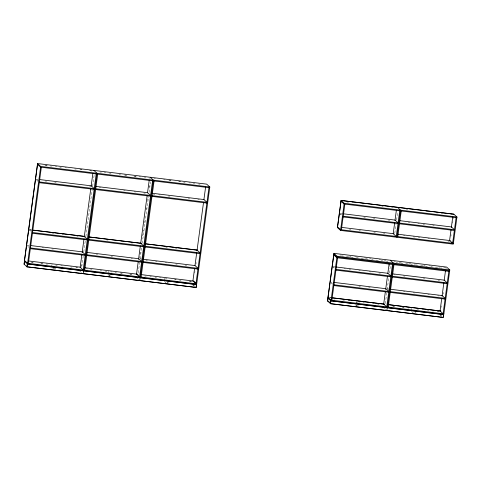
<?xml version="1.0" encoding="UTF-8"?>
<svg xmlns="http://www.w3.org/2000/svg" width="481" height="481" viewBox="0 0 481 481"><rect width="100%" height="100%" fill="white"/><g stroke="black" fill="none" stroke-linecap="round" stroke-linejoin="round"><path stroke-width="0.36" stroke-dasharray="2.4 1.8" d="M51.677 266.865L51.972 264.664L52.724 264.754M54.443 269.384L54.642 267.917M55.195 269.474L55.495 267.28M81.121 265.867L81.319 264.388M81.77 266.696L83.171 256.349M83.772 251.912L85.269 240.825M85.871 236.393L92.166 189.827M92.665 186.129L94.264 174.302M108.051 273.719L108.345 271.524L110.558 273.539M139.472 258.056L139.688 256.463M140.067 253.649L140.266 252.182M142.46 235.961L142.689 234.289M143.061 231.511L143.266 230.026M144.264 222.613L144.486 220.983M146.068 209.265L146.284 207.684M147.276 200.361L147.481 198.809M149.08 187.013L149.284 185.51M138.239 272.817L139.64 262.47M140.139 258.772L141.636 247.685M142.238 243.254L148.533 196.687M149.134 192.25L150.535 181.902M164.418 280.579L164.718 278.385L166.21 278.565M167.087 283.838L167.388 281.638M167.941 283.195L168.236 280.994M194.763 272.931L194.961 271.452M195.959 264.063L196.158 262.584M357.864 306.974L358.062 305.513M389.562 266.276L389.766 264.778M385.287 303.553L386.694 293.139M387.199 289.424L388.804 277.525M389.406 273.064L390.512 264.881M394.811 233.111L396.001 224.32M396.591 219.925L397.685 211.868M411.562 310.582L411.862 308.381M415.085 313.197L415.283 311.73M441.305 307.347L441.51 305.856M443.115 293.957L443.32 292.466M450.925 236.231L451.124 234.752M452.705 223.034L452.904 221.555M453.3 218.639L453.601 216.42M45.605 165.302L47.09 165.482M80.465 169.546L81.95 169.727M90.109 170.719L91.588 170.899M124.97 174.964L126.455 175.144M134.614 176.136L136.093 176.317M169.474 180.375L170.953 180.555M179.112 181.547L180.597 181.728M346.987 201.978L348.472 202.158M352.182 202.609L353.661 202.79M361.82 203.782L363.305 203.962M381.848 206.223L383.333 206.403M391.492 207.395L392.977 207.576M406.325 209.199L407.81 209.379M426.352 211.634L427.837 211.814M435.996 212.806L437.476 212.987M441.185 213.438L442.67 213.618M450.829 214.616L452.314 214.797M44.955 165.302L47.18 165.572M50.15 165.933L51.635 166.113M55.339 166.564L56.824 166.745M59.794 167.105L61.273 167.286M64.983 167.737L66.468 167.917M74.627 168.909L76.112 169.09M79.816 169.54L82.041 169.811M89.46 170.713L91.685 170.983M99.844 171.976L101.329 172.156M104.293 172.517L105.778 172.703M109.488 173.154L110.973 173.334M119.132 174.326L120.611 174.507M124.32 174.958L126.545 175.228M133.965 176.13L136.189 176.401M139.153 176.761L140.638 176.942M144.348 177.393L145.833 177.573M148.797 177.934L150.282 178.114M153.992 178.565L155.471 178.746M163.63 179.738L165.115 179.918M168.825 180.375L171.05 180.646M178.469 181.547L180.694 181.818M183.658 182.179L185.143 182.359M188.853 182.81L190.332 182.99M193.302 183.351L194.787 183.532M198.491 183.982L199.976 184.163M342.4 213.678L340.175 213.408L341.702 214.803M341.558 214.346L340.073 214.165L341.6 215.554M363.798 217.051L365.283 217.232M373.436 218.224L374.921 218.404M388.269 220.027L389.748 220.208M408.309 222.469L409.788 222.649M417.947 223.641L419.432 223.821M423.136 224.272L424.621 224.453M432.774 225.445L434.259 225.625M37.795 179.329L36.309 179.148L37.837 180.537M36.947 179.99L39.171 180.261M45.106 180.982L46.591 181.163M54.744 182.161L56.229 182.341M89.592 186.4L91.077 186.58M99.254 187.572L100.733 187.752M123.719 190.554L125.204 190.735M134.097 191.817L135.582 191.997M143.741 192.989L145.22 193.17M153.397 194.162L154.882 194.342M158.586 194.793L160.071 194.973M168.23 195.965L169.709 196.146M188.245 198.4L189.73 198.581M197.883 199.579L199.368 199.759M349.356 229.088L350.835 229.269M358.994 230.261L360.479 230.441M373.833 232.064L375.312 232.245M383.471 233.243L384.956 233.423M403.499 235.678L404.984 235.858M413.143 236.85L414.628 237.031M418.332 237.482L419.817 237.662M427.976 238.654L429.461 238.835M448.003 241.095L449.488 241.276M339.833 254.924L341.312 255.104M349.471 256.096L350.956 256.277M354.665 256.728L356.89 256.998M364.309 257.9L366.534 258.171M369.498 258.531L370.983 258.712M379.142 259.704L380.627 259.884M384.331 260.335L385.816 260.522M393.975 261.514L395.46 261.694M399.17 262.145L401.394 262.416M408.808 263.317L410.942 263.504M414.003 263.949L415.488 264.129M423.647 265.121L425.126 265.302M428.836 265.752L430.321 265.933M438.48 266.925L439.965 267.105M443.668 267.556L445.899 267.827M341.955 255.946L343.434 256.126M346.404 256.487L348.629 256.758M351.593 257.119L353.078 257.299M356.788 257.75L358.273 257.93M361.237 258.297L363.462 258.568M366.432 258.928L367.911 259.109M371.621 259.56L373.106 259.74M376.07 260.101L378.3 260.371M381.265 260.732L382.75 260.912M386.459 261.363L387.939 261.544M396.097 262.536L397.583 262.716M401.292 263.167L402.771 263.347M405.742 263.708L407.966 263.979M410.93 264.34L412.415 264.52M416.125 264.971L417.61 265.151M420.574 265.512L422.799 265.783M425.769 266.149L427.248 266.33M430.958 266.781L432.443 266.961M435.407 267.322L437.638 267.592M440.602 267.953L442.087 268.133M445.785 268.584L446.536 268.675M29.365 229.659L31.59 229.93M335.209 266.877L332.984 266.606L334.511 267.995M30.952 229.93L29.461 229.744L30.483 230.676M334.361 267.544L332.882 267.358L334.409 268.753M344.005 268.717L345.484 268.897M349.194 269.348L350.673 269.528M358.832 270.52L360.317 270.701M369.21 271.783L370.695 271.963M378.854 272.955L380.333 273.136M393.698 274.759L395.184 274.94M403.337 275.932L404.822 276.118M423.358 278.373L424.843 278.553M438.185 280.176L439.67 280.357M31.59 230.772L29.365 230.501L30.892 231.89M52.351 233.297L53.836 233.477M61.989 234.469L63.474 234.65M76.822 236.273L78.301 236.454M106.499 239.887L107.978 240.067M121.326 241.69L122.811 241.871M130.964 242.863L132.449 243.043M165.837 247.108L167.316 247.288M175.475 248.28L176.954 248.461M387.271 288.883L388.75 289.063M28.866 245.34L27.387 245.16L28.908 246.555M140.127 258.88L141.606 259.061M358.97 286.201L360.455 286.381M368.608 287.379L370.093 287.56M403.481 291.618L404.96 291.799M413.119 292.791L414.604 292.971M427.946 294.594L429.431 294.775M437.584 295.773L439.069 295.953M42.112 247.721L43.597 247.901M51.75 248.893L53.235 249.074M96.26 254.311L97.739 254.491M111.087 256.114L112.572 256.295M131.109 258.55L132.588 258.73M145.953 260.359L147.439 260.54M155.591 261.532L157.077 261.712M165.236 262.704L166.715 262.885M175.613 263.967L177.098 264.147M185.251 265.139L186.736 265.32M329.455 297.438L330.934 297.619M329.545 297.523L331.03 297.703M348.731 300.625L350.21 300.805M358.369 301.797L359.854 301.978M393.23 306.042L394.715 306.223M402.874 307.215L404.359 307.395M437.734 311.454L439.219 311.634M31.866 262.139L33.345 262.319M41.504 263.317L42.989 263.498M76.365 267.556L77.85 267.737M86.009 268.729L87.494 268.909M120.869 272.974L122.354 273.154M130.513 274.146L131.998 274.326M165.374 278.391L166.859 278.571M175.018 279.563L176.497 279.744M189.851 281.367L191.336 281.547M333.249 298.815L334.734 298.996M342.887 299.988L344.372 300.168M348.082 300.619L349.567 300.799M357.726 301.791L359.205 301.978M362.914 302.429L364.4 302.609M372.559 303.601L374.044 303.782M377.753 304.232L379.232 304.413M392.586 306.036L394.071 306.217M402.23 307.209L403.709 307.389M407.419 307.84L408.904 308.02M417.063 309.012L418.548 309.193M422.252 309.65L423.737 309.83M427.447 310.281L428.932 310.461M431.896 310.822L433.381 311.003M437.091 311.454L438.57 311.634M31.217 262.139L32.702 262.319M40.861 263.311L42.34 263.492M46.05 263.943L47.535 264.123M55.694 265.115L57.179 265.296M60.883 265.746L62.368 265.927M70.527 266.919L72.012 267.099M75.721 267.55L77.2 267.731M90.554 269.36L92.039 269.54M100.198 270.532L101.677 270.713M105.387 271.164L106.872 271.344M110.582 271.795L112.061 271.975M115.031 272.336L116.516 272.517M120.22 272.967L121.705 273.148M129.864 274.14L131.349 274.32M144.697 275.944L146.182 276.13M149.892 276.581L151.377 276.761M155.086 277.212L156.565 277.393M159.536 277.753L161.015 277.934M174.369 279.557L175.854 279.738M179.563 280.189L181.042 280.369M189.201 281.361L191.426 281.632M440.404 314.833L442.063 316.348M440.205 315.247L441.311 316.257M411.465 311.315L413.125 312.824M384.584 308.477L385.69 309.487M356.241 301.611L357.347 302.621M356.042 302.026L357.702 303.541M356.397 305.05L357.503 306.06M330.898 282.022L332.425 283.411M355.645 304.96L356.752 305.97M331.307 283.237L332.323 284.163M193.26 284.836L194.919 286.351M192.502 284.746L194.168 286.255M164.322 281.313L165.981 282.828M36.718 180.363L37.734 181.295M137.44 278.481L138.546 279.491M108.7 274.549L110.359 276.058M108.502 274.958L109.608 275.968M79.762 271.025L81.427 272.541M52.886 268.194L53.992 269.198M27.79 246.38L28.806 247.306"/><path stroke-width="0.72" d="M37.548 163.558L24.351 261.153L27.501 264.021L196.609 284.596L209.806 187.001L206.662 184.133L37.548 163.558L40.693 166.42L209.806 187.001M24.447 261.237L24.05 264.171L27.008 266.865L196.122 287.446L196.519 284.511M24.549 260.486L37.542 164.394M24.146 264.255L24.543 261.327M27.309 263.847L26.912 266.781L196.122 287.446M27.008 266.865L27.405 263.931L195.773 284.421M27.501 264.021L40.693 166.42M28.349 263.354L41.342 167.268M81.866 254.689L80.165 267.256L83.219 270.033L96.212 173.948M82.167 252.471L83.965 239.165M84.265 236.947L90.759 188.907M91.162 185.949L92.857 173.382M83.772 270.791L83.285 273.641M83.868 270.881L97.066 173.28L93.921 170.418M84.722 270.214L97.715 174.128M138.239 261.55L136.538 274.11L139.592 276.894L152.579 180.802M138.54 259.331L140.338 246.025M140.638 243.807L147.132 195.761M147.529 192.809L149.23 180.243M140.145 277.651L139.652 280.501M140.242 277.735L153.433 180.141L150.288 177.279M141.095 277.074L154.082 180.988M208.952 187.662L195.959 283.754L192.911 280.97L194.607 268.404M195.009 265.452L196.705 252.886M196.976 250.896L203.505 202.621M203.902 199.669L205.603 187.103M196.026 287.355L196.422 284.427M333.904 253.361L327.868 298.01L331.012 300.878L443.753 314.598L449.789 269.943L446.645 267.081L333.904 253.361L337.049 256.229L449.789 269.943M341.065 200.415L337.391 227.561L340.536 230.423L453.282 244.144L456.95 217.003L453.805 214.135L341.065 200.415L344.21 203.283L456.95 217.003M327.964 298.1L327.567 301.028L330.519 303.721L443.266 317.442L443.566 314.424L443.266 316.624M328.06 297.342L333.898 254.202M337.488 227.645L341.155 200.499L453.896 214.219M328.054 298.184L327.657 301.118L328.409 301.208L329.521 302.218M330.826 300.709L330.429 303.637L443.266 317.442M330.519 303.721L330.916 300.793M331.012 300.878L337.049 256.229M340.536 230.423L344.21 203.283M331.866 300.216L337.596 257.828M341.39 229.762L344.859 204.124M385.389 291.468L383.682 304.112L386.736 306.89L392.466 264.502M385.666 289.454L387.403 276.599M387.806 273.623L389.111 263.955M394.691 222.673L393.205 233.658L396.26 236.442L399.723 210.804M394.991 220.472L396.374 210.221M387.289 307.654L386.796 310.498M387.385 307.738L393.422 263.089L390.277 260.221M396.909 237.283L400.577 210.143L397.432 207.275M388.239 307.076L393.969 264.688M397.763 236.622L401.226 210.985M441.762 298.328L440.055 310.973L443.103 313.75L448.833 271.362M442.063 296.098L443.873 282.714M444.173 280.483L445.484 270.815M451.064 229.533L449.579 240.518L452.633 243.296L456.096 217.665M451.358 227.333L452.747 217.081M456.848 217.755L344.107 204.034L341.053 201.256M209.704 187.758L40.59 167.178L37.446 164.31M343.139 213.774L395.045 220.088L398.094 222.865L343.23 216.191M399.513 220.629L451.412 226.948L454.467 229.726L399.597 223.052M39.274 179.509L91.18 185.822L94.228 188.606L39.364 181.926M95.647 186.369L147.547 192.683L150.601 195.466L95.731 188.786M152.014 193.23L203.92 199.543L206.968 202.327L152.104 195.647M343.127 216.943L397.991 223.623M399.495 223.803L454.365 230.483M39.262 182.684L94.126 189.358M95.629 189.544L150.499 196.218M152.002 196.404L206.866 203.078M341.3 227.345L393.957 233.748M397.667 234.199L450.33 240.608M453.385 243.392L340.638 229.671L337.59 226.888M449.687 270.701L336.947 256.98L333.802 254.112M449.585 271.452L336.844 257.732L333.796 254.954M33.814 230.201L84.253 236.339M88.702 236.88L141.366 243.29M145.815 243.831L197.733 250.15M335.948 266.967L387.848 273.286L390.903 276.064L336.033 269.384M392.322 273.827L444.222 280.14L447.276 282.924L392.406 276.244M32.425 230.11L85.089 236.514M88.799 236.965L141.456 243.374M145.166 243.825L197.09 250.144L200.132 252.922L145.262 246.248M32.522 232.527L87.386 239.207L84.337 236.424M88.889 239.388L143.759 246.062L140.705 243.284M32.419 233.279L87.283 239.959M88.787 240.139L143.657 246.819M145.16 247L200.03 253.679M335.93 270.142L390.8 276.815M392.304 277.002L447.174 283.676M333.862 282.383L385.768 288.696L388.816 291.48L333.952 284.8M390.235 289.243L442.135 295.556L445.19 298.34L390.319 291.66M30.351 245.52L82.251 251.84L85.305 254.617L30.435 247.943M86.718 252.381L138.624 258.7L141.673 261.478L86.808 254.804M143.091 259.241L194.991 265.56L198.046 268.338L143.176 261.664M333.85 285.558L388.714 292.232M390.217 292.412L445.087 299.092M30.333 248.695L85.203 255.375M86.706 255.555L141.57 262.235M143.073 262.416L197.944 269.089M332.419 297.799L384.337 304.118M389.532 304.75L440.806 311.063L388.143 304.653M28.259 260.936L80.826 267.256M84.536 267.713L137.289 274.206M140.903 274.567L192.917 280.976M331.77 297.793L384.433 304.202M196.711 283.844L27.597 263.263L24.453 260.401M443.855 313.84L331.114 300.126L327.97 297.258M331.662 300.884L443.662 314.514M451.857 241.997L452.874 242.929M193.566 280.976L196.206 283.381M137.193 274.116L138.306 275.132"/></g></svg>
